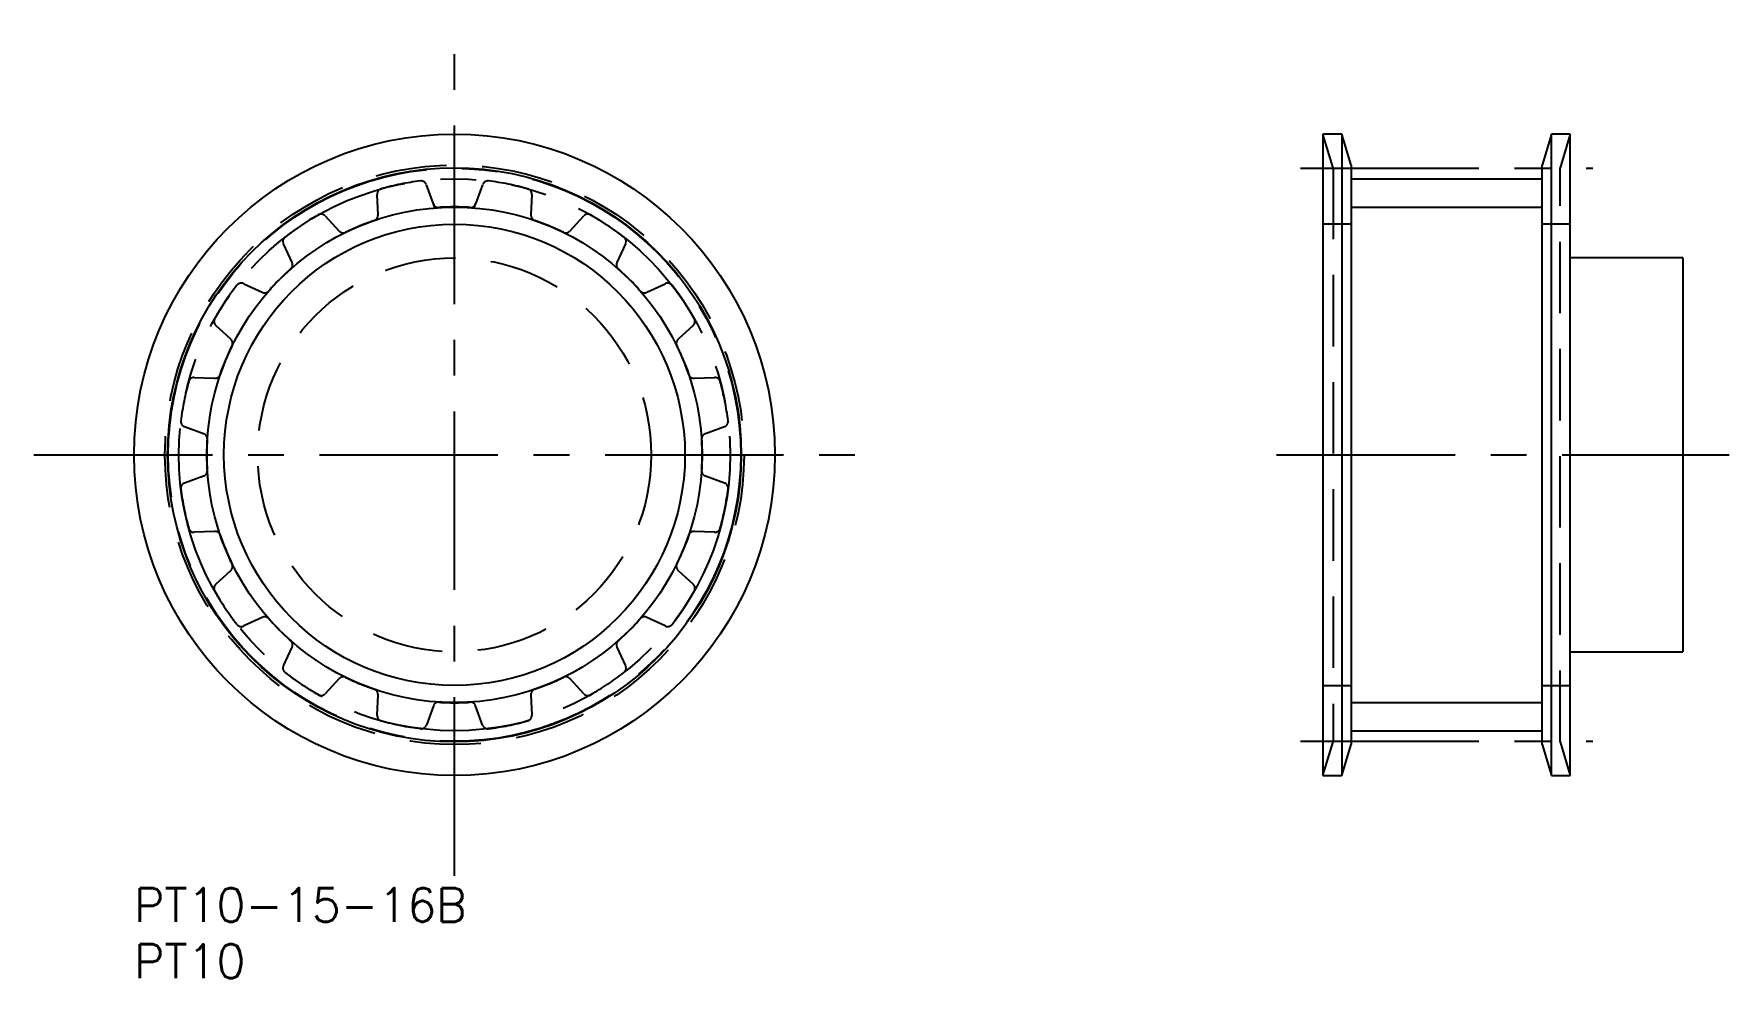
# Model space of a CAD drawing. Extents: x -9 to 142, y -8 to 76.
import ezdxf

# ---------------------------------------------------------------- set-up
doc = ezdxf.new("R2010")
doc.units = 0
doc.header["$LTSCALE"] = 0.5
for name, pattern in [('CENTER', [50.8, 31.75, -6.35, 6.35, -6.35]), ('DASHED', [19.05, 12.7, -6.35]), ('PHANTOM', [63.5, 31.75, -6.35, 6.35, -6.35, 6.35, -6.35])]:
    doc.linetypes.add(name, pattern=pattern)
for name, color, linetype in [('MSM_CENTER', 1, 'CENTER'), ('MSM_CONTINUOUS', 7, 'CONTINUOUS'), ('MSM_DASHED', 4, 'DASHED'), ('MSM_IMAGINARY', 6, 'PHANTOM'), ('MSM_NARROW', 5, 'CONTINUOUS'), ('MSM_PART_NUMBER', 7, 'CONTINUOUS')]:
    doc.layers.add(name, color=color, linetype=linetype)
doc.styles.get("Standard").update_dxf_attribs({"font": 'txt.shx', "height": 3, "bigfont": 'bigfont.shx'})

msp = doc.modelspace()

# ---------------------------------------------------------------- linework, layer by layer
at = {"layer": 'MSM_CENTER'}
for p, q in [((28.5, 1.09), (28.5, 75.91)), ((103.74, 63.97), (129.74, 63.97)), ((-8.91, 38.5), (65.91, 38.5)), ((101.61, 38.5), (141.86, 38.5)), ((103.74, 13.04), (129.74, 13.04))]:
    msp.add_line(p, q, dxfattribs=at)
msp.add_circle((28.5, 38.5), 25.46, dxfattribs=at)
at = {"layer": 'MSM_CONTINUOUS'}
for p, q in [((107.41, 67), (105.74, 67)), ((105.74, 67), (105.74, 10)), ((108.24, 64.25), (107.41, 67)), ((107.41, 67), (107.41, 10)), ((126.07, 67), (125.24, 64.25)), ((127.74, 67), (126.07, 67)), ((126.07, 10), (126.07, 67)), ((127.74, 10), (127.74, 67)), ((108.24, 64.25), (108.24, 12.75)), ((125.24, 12.75), (125.24, 64.25)), ((108.24, 63.02), (125.24, 63.02)), ((137.74, 56), (127.74, 56)), ((137.74, 56), (137.74, 21)), ((127.74, 21), (137.74, 21)), ((108.24, 13.98), (125.24, 13.98)), ((107.41, 10), (108.24, 12.75)), ((125.24, 12.75), (126.07, 10)), ((105.74, 10), (107.41, 10)), ((126.07, 10), (127.74, 10))]:
    msp.add_line(p, q, dxfattribs=at)
for radius in [28.5, 25.51, 20.5]:
    msp.add_circle((28.5, 38.5), radius, dxfattribs=at)
at = {"layer": 'MSM_DASHED'}
for p, q in [((106.64, 64.01), (105.74, 67)), ((127.74, 67), (126.84, 64.01)), ((106.64, 64.01), (106.64, 12.99)), ((126.84, 12.99), (126.84, 64.01)), ((26.62, 60.81), (26, 62.51)), ((31, 62.51), (30.38, 60.81)), ((21.7, 59.83), (21.62, 61.64)), ((35.38, 61.64), (35.3, 59.83)), ((17, 59.73), (18.23, 58.39)), ((38.77, 58.39), (40, 59.73)), ((108.24, 59), (105.74, 59)), ((127.74, 59), (125.24, 59)), ((14.05, 55.6), (13.29, 57.25)), ((43.71, 57.25), (42.95, 55.6)), ((9.75, 53.71), (11.4, 52.95)), ((45.6, 52.95), (47.25, 53.71)), ((8.61, 48.77), (7.27, 50)), ((49.73, 50), (48.39, 48.77)), ((5.36, 45.38), (7.17, 45.3)), ((49.83, 45.3), (51.64, 45.38)), ((6.19, 40.38), (4.49, 41)), ((52.51, 41), (50.81, 40.38)), ((4.49, 36), (6.19, 36.62)), ((50.81, 36.62), (52.51, 36)), ((7.17, 31.7), (5.36, 31.62)), ((51.64, 31.62), (49.83, 31.7)), ((7.27, 27), (8.61, 28.23)), ((48.39, 28.23), (49.73, 27)), ((11.4, 24.05), (9.75, 23.29)), ((47.25, 23.29), (45.6, 24.05)), ((13.29, 19.75), (14.05, 21.4)), ((42.95, 21.4), (43.71, 19.75)), ((18.23, 18.61), (17, 17.27)), ((40, 17.27), (38.77, 18.61)), ((21.62, 15.36), (21.7, 17.17)), ((35.3, 17.17), (35.38, 15.36)), ((105.74, 18), (108.24, 18)), ((125.24, 18), (127.74, 18)), ((26.62, 16.19), (26, 14.49)), ((31, 14.49), (30.38, 16.19)), ((105.74, 10), (106.64, 12.99)), ((126.84, 12.99), (127.74, 10))]:
    msp.add_line(p, q, dxfattribs=at)
for radius in [25.75, 17.5]:
    msp.add_circle((28.5, 38.5), radius, dxfattribs=at)
for centre, radius, start, end in [((22.12, 61.66), 0.5, 105.4028, 182.5), ((28.5, 38.5), 24.53, 97.0972, 105.4028), ((25.53, 62.34), 0.5, 20, 97.0972), ((31.47, 62.34), 0.5, 82.9028, 160), ((28.5, 38.5), 24.53, 74.5972, 82.9028), ((34.88, 61.66), 0.5, 357.5, 74.5972), ((27.09, 60.98), 0.5, 200, 273.5868), ((28.5, 38.5), 22.03, 86.4132, 93.5868), ((29.91, 60.98), 0.5, 266.4132, 340), ((28.5, 38.5), 24.53, 119.5972, 127.9028), ((16.63, 59.39), 0.5, 42.5, 119.5972), ((28.5, 38.5), 22.02, 108.9132, 116.0868), ((21.2, 59.81), 0.5, 288.9132, 2.5), ((35.8, 59.81), 0.5, 177.5, 251.0868), ((28.5, 38.5), 22.02, 63.9132, 71.0868), ((40.37, 59.39), 0.5, 60.4028, 137.5), ((28.5, 38.5), 24.52, 52.0972, 60.4028), ((13.74, 57.46), 0.5, 127.9028, 205), ((18.6, 58.73), 0.5, 222.5, 296.0868), ((38.4, 58.73), 0.5, 243.9132, 317.5), ((43.26, 57.46), 0.5, 335, 52.0972), ((28.5, 38.5), 22.03, 131.4132, 138.5868), ((13.6, 55.39), 0.5, 311.4132, 25), ((43.4, 55.39), 0.5, 155, 228.5868), ((28.5, 38.5), 22.03, 41.4132, 48.5868), ((28.5, 38.5), 24.53, 142.0972, 150.4028), ((9.54, 53.26), 0.5, 65, 142.0972), ((11.61, 53.4), 0.5, 245, 318.5868), ((45.39, 53.4), 0.5, 221.4132, 295), ((47.46, 53.26), 0.5, 37.9028, 115), ((28.5, 38.5), 24.53, 29.5972, 37.9028), ((7.61, 50.37), 0.5, 150.4028, 227.5), ((49.39, 50.37), 0.5, 312.5, 29.5972), ((8.27, 48.4), 0.5, 333.9132, 47.5), ((48.73, 48.4), 0.5, 132.5, 206.0868), ((28.5, 38.5), 22.03, 153.9132, 161.0868), ((28.5, 38.5), 22.03, 18.9132, 26.0868), ((5.34, 44.88), 0.5, 87.5, 164.5972), ((7.19, 45.8), 0.5, 267.5, 341.0868), ((49.81, 45.8), 0.5, 198.9132, 272.5), ((51.66, 44.88), 0.5, 15.4028, 92.5), ((28.5, 38.5), 24.52, 164.5972, 172.9028), ((28.5, 38.5), 24.52, 7.0972, 15.4028), ((4.66, 41.47), 0.5, 172.9028, 250), ((52.34, 41.47), 0.5, 290, 7.0972), ((6.02, 39.91), 0.5, 356.4132, 70), ((28.5, 38.5), 22.03, 176.4132, 183.5868), ((50.98, 39.91), 0.5, 110, 183.5868), ((28.5, 38.5), 22.03, 356.4132, 3.5868), ((6.02, 37.09), 0.5, 290, 3.5868), ((50.98, 37.09), 0.5, 176.4132, 250), ((4.66, 35.53), 0.5, 110, 187.0972), ((28.5, 38.5), 24.52, 187.0972, 195.4028), ((28.5, 38.5), 24.52, 344.5972, 352.9028), ((52.34, 35.53), 0.5, 352.9028, 70), ((5.34, 32.12), 0.5, 195.4028, 272.5), ((7.19, 31.2), 0.5, 18.9132, 92.5), ((49.81, 31.2), 0.5, 87.5, 161.0868), ((51.66, 32.12), 0.5, 267.5, 344.5972), ((28.5, 38.5), 22.02, 198.9132, 206.0868), ((28.5, 38.5), 22.03, 333.9132, 341.0868), ((8.27, 28.6), 0.5, 312.5, 26.0868), ((48.73, 28.6), 0.5, 153.9132, 227.5), ((7.61, 26.63), 0.5, 132.5, 209.5972), ((28.5, 38.5), 24.52, 209.5972, 217.9028), ((28.5, 38.5), 24.53, 322.0972, 330.4028), ((49.39, 26.63), 0.5, 330.4028, 47.5), ((9.54, 23.74), 0.5, 217.9028, 295), ((11.61, 23.6), 0.5, 41.4132, 115), ((28.5, 38.5), 22.02, 221.4132, 228.5868), ((28.5, 38.5), 22.03, 311.4132, 318.5868), ((45.39, 23.6), 0.5, 65, 138.5868), ((47.46, 23.74), 0.5, 245, 322.0972), ((13.6, 21.61), 0.5, 335, 48.5868), ((43.4, 21.61), 0.5, 131.4132, 205), ((13.74, 19.54), 0.5, 155, 232.0972), ((43.26, 19.54), 0.5, 307.9028, 25), ((28.5, 38.5), 24.52, 232.0972, 240.4028), ((18.6, 18.27), 0.5, 63.9132, 137.5), ((28.5, 38.5), 22.02, 243.9132, 251.0868), ((28.5, 38.5), 22.02, 288.9132, 296.0868), ((38.4, 18.27), 0.5, 42.5, 116.0868), ((28.5, 38.5), 24.52, 299.5972, 307.9028), ((16.63, 17.61), 0.5, 240.4028, 317.5), ((21.2, 17.19), 0.5, 357.5, 71.0868), ((35.8, 17.19), 0.5, 108.9132, 182.5), ((40.37, 17.61), 0.5, 222.5, 299.5972), ((22.12, 15.34), 0.5, 177.5, 254.5972), ((27.09, 16.02), 0.5, 86.4132, 160), ((28.5, 38.5), 22.03, 266.4132, 273.5868), ((29.91, 16.02), 0.5, 20, 93.5868), ((34.88, 15.34), 0.5, 285.4028, 2.5), ((28.5, 38.5), 24.52, 254.5972, 262.9028), ((25.53, 14.66), 0.5, 262.9028, 340), ((31.47, 14.66), 0.5, 200, 277.0972), ((28.5, 38.5), 24.53, 277.0972, 285.4028)]:
    msp.add_arc(centre, radius, start, end, dxfattribs=at)
at = {"layer": 'MSM_IMAGINARY'}
msp.add_circle((28.5, 38.5), 24.52, dxfattribs=at)
at = {"layer": 'MSM_NARROW'}
for p, q in [((26.75, 60.46), (26.62, 60.81)), ((30.25, 60.46), (30.38, 60.81)), ((108.24, 60.52), (125.24, 60.52)), ((108.24, 16.48), (125.24, 16.48))]:
    msp.add_line(p, q, dxfattribs=at)
msp.add_circle((28.5, 38.5), 22.02, dxfattribs=at)

# ---------------------------------------------------------------- texts
at = {"layer": 'MSM_PART_NUMBER'}
for s, p in [('PT10-15-16B', (0, -3)), ('PT10', (0, -8))]:
    msp.add_text(s, height=3, dxfattribs=at).set_placement(p)

doc.saveas('drawing.dxf')
